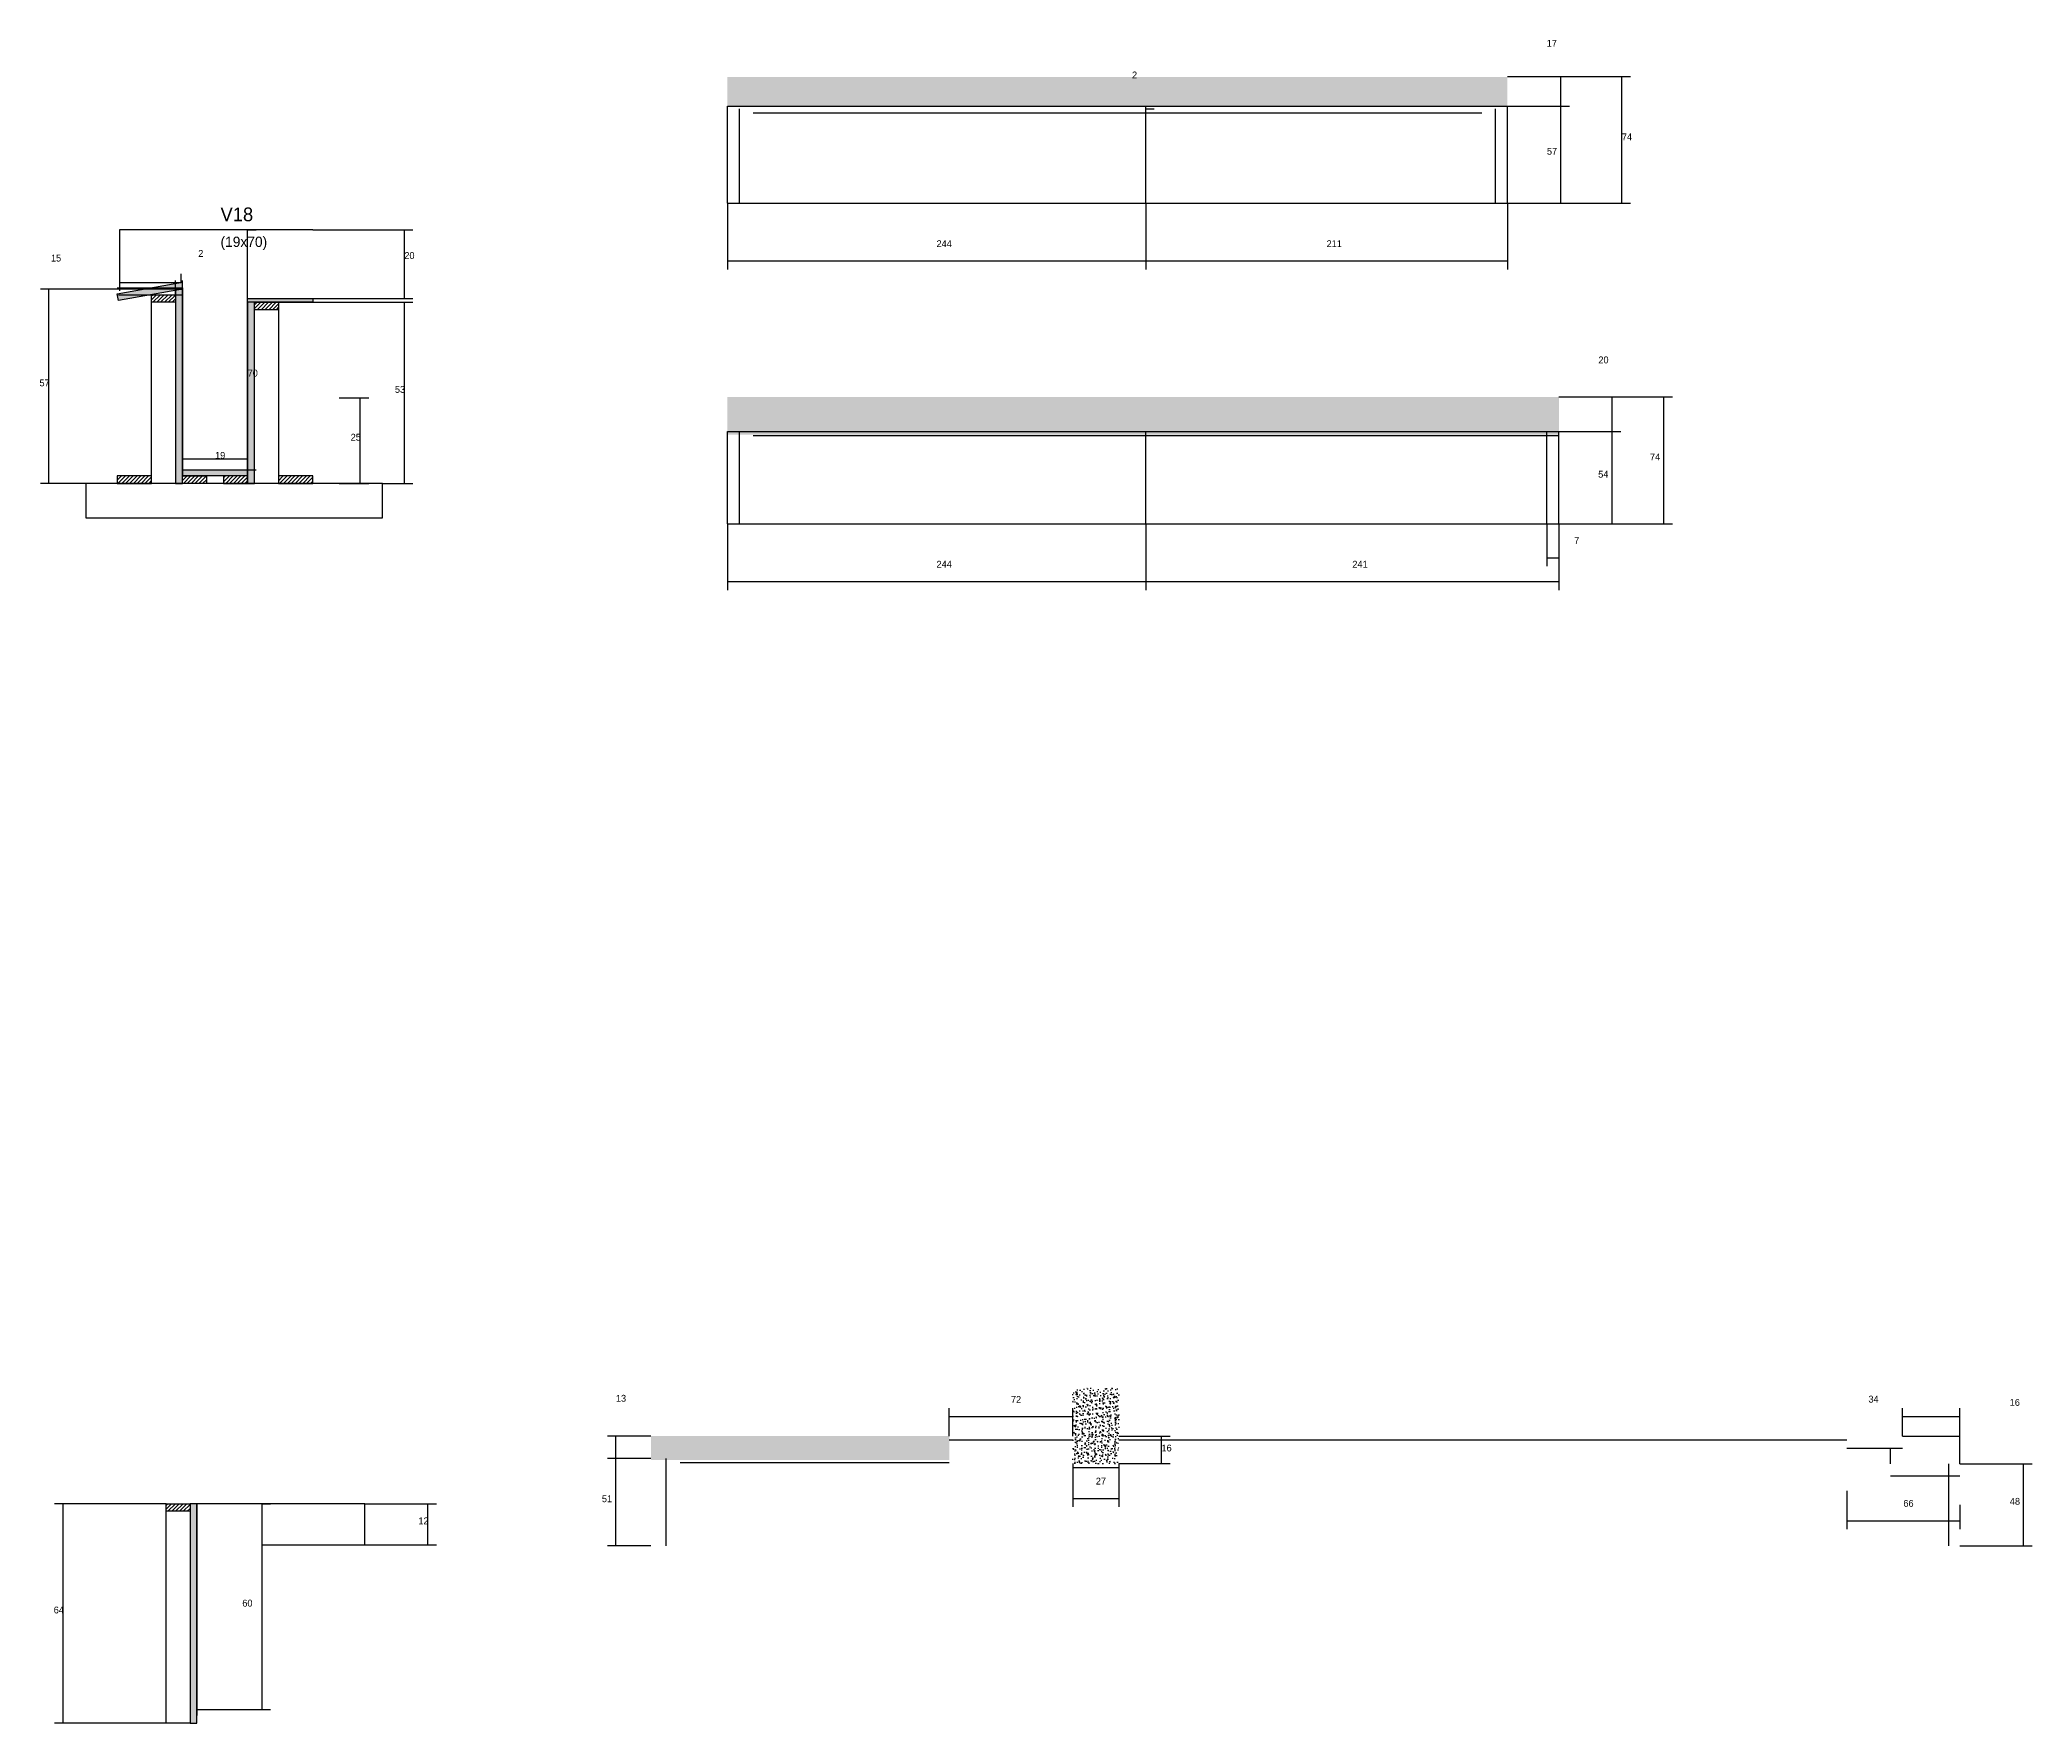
# Model space of a CAD drawing. Header units: metres. Extents: x 137287 to 143227, y 29598 to 30602.
# Drawn here: x 137287 to 138449, y 29598 to 30580 of the extents above; entities that cross this region are included whole.
import ezdxf

# ---------------------------------------------------------------- set-up
doc = ezdxf.new("R2010")
doc.units = ezdxf.units.M
for name, color, linetype in [('CONCRETO', 251, 'Continuous'), ('COTA', 241, 'Continuous'), ('Escoras', 2, 'Continuous'), ('Hachura', 253, 'Continuous'), ('Madeira', 126, 'Continuous'), ('Painéis', 200, 'Continuous'), ('SARR_2.2x7', 40, 'Continuous'), ('Texto Seção', 7, 'Continuous')]:
    doc.layers.add(name, color=color, linetype=linetype)

msp = doc.modelspace()

# ---------------------------------------------------------------- hatches: boundary and pattern name
at = {"layer": 'COTA'}
h = msp.add_hatch(dxfattribs=at)
h.set_pattern_fill('AR-CONC', scale=0.03)
h.paths.add_polyline_path([(137688, 30558.8), (137688, 30541.8), (137688, 30541.8), (138143, 30541.8), (138143, 30541.8), (138143, 30558.8), (138143, 30558.8), (137688, 30558.8)])
h = msp.add_hatch(dxfattribs=at)
h.set_pattern_fill('AR-CONC', scale=0.03)
h.paths.add_polyline_path([(137688, 30372.1), (137688, 30350.1), (137688, 30350.1), (138173, 30350.1), (138173, 30350.1), (138173, 30372.1), (138173, 30372.1), (137688, 30372.1)])
h = msp.add_hatch(dxfattribs=at)
h.set_pattern_fill('AR-CONC', scale=0.03)
h.paths.add_polyline_path([(137916.4, 29794), (137889.4, 29794), (137889.4, 29794), (137889.4, 29766), (137889.4, 29766), (137889.4, 29750), (137889.4, 29750), (137916.4, 29750), (137916.4, 29750), (137916.4, 29766), (137916.4, 29766), (137916.4, 29794)])
h = msp.add_hatch(dxfattribs=at)
h.set_pattern_fill('AR-CONC', scale=0.03)
h.paths.add_polyline_path([(137817.4, 29766), (137643.4, 29766), (137643.4, 29752), (137817.4, 29752)])
at = {"layer": 'Hachura'}
h = msp.add_hatch(color=8, dxfattribs=at)
h.dxf.hatch_style = 1
h.paths.add_polyline_path([(137370.2, 30435), (137370.2, 30439.1), (137370.2, 30439.1), (137332.1, 30432.3), (137332.1, 30432.3), (137332.8, 30428.4), (137332.8, 30428.4), (137370.2, 30435)])
h = msp.add_hatch(color=8, dxfattribs=at)
h.dxf.hatch_style = 1
h.paths.add_polyline_path([(137370.2, 30435), (137366.2, 30435), (137366.2, 30435), (137366.2, 30321.6), (137366.2, 30321.6), (137370.2, 30321.6), (137370.2, 30321.6), (137370.2, 30435)])
h = msp.add_hatch(dxfattribs=at)
h.set_pattern_fill('ANSI31', scale=0.5)
h.paths.add_polyline_path([(137352.2, 30431.7), (137352.2, 30427.3), (137366.2, 30427.3), (137366.2, 30431.7)])
h = msp.add_hatch(color=8, dxfattribs=at)
h.dxf.hatch_style = 1
h.paths.add_polyline_path([(137408.2, 30427.4), (137408.2, 30429.6), (137408.2, 30429.6), (137446.2, 30429.6), (137446.2, 30429.6), (137446.2, 30427.4), (137446.2, 30427.4), (137408.2, 30427.4)])
h = msp.add_hatch(color=8, dxfattribs=at)
h.dxf.hatch_style = 1
h.paths.add_polyline_path([(137412.2, 30427.4), (137408.2, 30427.4), (137408.2, 30427.4), (137408.2, 30321.6), (137408.2, 30321.6), (137412.2, 30321.6), (137412.2, 30321.6), (137412.2, 30427.4)])
h = msp.add_hatch(dxfattribs=at)
h.set_pattern_fill('ANSI31', scale=0.5)
h.paths.add_polyline_path([(137412.2, 30423), (137412.2, 30427.4), (137412.2, 30427.4), (137426.2, 30427.4), (137426.2, 30427.4), (137426.2, 30423), (137426.2, 30423), (137412.2, 30423)])
h = msp.add_hatch(color=8, dxfattribs=at)
h.dxf.hatch_style = 1
h.paths.add_polyline_path([(137370.2, 30326), (137370.2, 30329.6), (137370.2, 30329.6), (137408.2, 30329.6), (137408.2, 30329.6), (137408.2, 30326), (137408.2, 30326), (137370.2, 30326)])
h = msp.add_hatch(dxfattribs=at)
h.set_pattern_fill('ANSI31', scale=0.5)
h.paths.add_polyline_path([(137352.2, 30321.6), (137352.2, 30326), (137352.2, 30326), (137332.2, 30326), (137332.2, 30326), (137332.2, 30321.6), (137332.2, 30321.6), (137352.2, 30321.6)])
h = msp.add_hatch(dxfattribs=at)
h.set_pattern_fill('ANSI31', scale=0.5)
h.paths.add_polyline_path([(137370.2, 30321.6), (137370.2, 30326), (137370.2, 30326), (137384.2, 30326), (137384.2, 30326), (137384.2, 30321.6), (137384.2, 30321.6), (137370.2, 30321.6)])
h = msp.add_hatch(dxfattribs=at)
h.set_pattern_fill('ANSI31', scale=0.5)
h.paths.add_polyline_path([(137408.2, 30321.6), (137408.2, 30326), (137408.2, 30326), (137394.2, 30326), (137394.2, 30326), (137394.2, 30321.6), (137394.2, 30321.6), (137408.2, 30321.6)])
h = msp.add_hatch(dxfattribs=at)
h.set_pattern_fill('ANSI31', scale=0.5)
h.paths.add_polyline_path([(137446.2, 30321.6), (137446.2, 30326), (137446.2, 30326), (137426.2, 30326), (137426.2, 30326), (137426.2, 30321.6), (137426.2, 30321.6), (137446.2, 30321.6)])
h = msp.add_hatch(dxfattribs=at)
h.set_pattern_fill('ANSI31', scale=0.5)
h.paths.add_polyline_path([(137360.6, 29722.1), (137360.6, 29726.5), (137360.6, 29726.5), (137374.6, 29726.5), (137374.6, 29726.5), (137374.6, 29722.1), (137374.6, 29722.1), (137360.6, 29722.1)])
h = msp.add_hatch(color=8, dxfattribs=at)
h.dxf.hatch_style = 1
h.paths.add_polyline_path([(137378.6, 29726.5), (137374.6, 29726.5), (137374.6, 29726.5), (137374.6, 29598.5), (137374.6, 29598.5), (137378.6, 29598.5), (137378.6, 29598.5), (137378.6, 29726.5)])

# ---------------------------------------------------------------- linework, layer by layer
at = {"layer": 'CONCRETO'}
for points in [[(137446.2, 30469.6), (137408.2, 30469.6), (137408.2, 30469.6), (137408.2, 30469.6), (137408.2, 30469.6), (137370.2, 30469.6), (137333.5, 30469.6)], [(137370.2, 30435.8), (137370.2, 30326), (137370.2, 30326), (137370.2, 30329.6), (137408.2, 30329.6), (137408.2, 30422.4), (137408.2, 30422.4), (137408.2, 30429.6)]]:
    msp.add_lwpolyline(points, dxfattribs=at)
msp.add_lwpolyline([(137416.6, 29702.5), (137476.6, 29702.5), (137476.6, 29726.5), (137416.6, 29726.5), (137416.6, 29726.5), (137378.6, 29726.5), (137378.6, 29602.9), (137378.6, 29602.9), (137378.6, 29606.5), (137416.6, 29606.5)], close=True, dxfattribs=at)
at = {"layer": 'COTA'}
for p, q in [((138143, 30559.1), (138179.1, 30559.1)), ((138174.1, 30541.8), (138174.1, 30559.1)), ((137932, 30540.1), (137932, 30541.8)), ((137932, 30541.8), (137937, 30541.8)), ((137932, 30540.1), (137937, 30540.1)), ((138143, 30541.8), (138179.1, 30541.8)), ((138143, 30541.8), (138179.1, 30541.8)), ((138174.1, 30485.1), (138174.1, 30541.8)), ((137688, 30485.1), (137688, 30446.4)), ((137932, 30485.1), (137932, 30446.4)), ((137932, 30485.1), (137932, 30446.4)), ((138143, 30485.1), (138143, 30446.4)), ((138143, 30485.1), (138179.1, 30485.1)), ((137333.5, 30469.6), (137333.5, 30433.9)), ((137408.2, 30329.6), (137408.2, 30469.6)), ((137408.2, 30469.6), (137413.2, 30469.6)), ((137446.2, 30469.6), (137504.6, 30469.6)), ((137499.6, 30429.6), (137499.6, 30469.6)), ((137688, 30451.4), (137932, 30451.4)), ((137932, 30451.4), (138143, 30451.4)), ((137370.2, 30435), (137287.3, 30435)), ((137292.3, 30321.6), (137292.3, 30435)), ((137333.5, 30438.9), (137369.5, 30438.9)), ((137366.2, 30431.7), (137366.2, 30440)), ((137366.2, 30435), (137370.2, 30435)), ((137369.5, 30438.9), (137369.5, 30443.9)), ((137370.2, 30435), (137370.2, 30440)), ((137426.2, 30427.4), (137504.6, 30427.4)), ((137446.2, 30429.6), (137504.6, 30429.6)), ((137499.6, 30321.6), (137499.6, 30427.4)), ((137461.5, 30371.6), (137478.8, 30371.6)), ((137473.8, 30321.6), (137473.8, 30371.6)), ((138173, 30372.1), (138209.1, 30372.1)), ((138204.1, 30351.9), (138204.1, 30372.1)), ((138173, 30351.9), (138209.1, 30351.9)), ((138173, 30351.9), (138209.1, 30351.9)), ((138204.1, 30298.1), (138204.1, 30351.9)), ((137370.2, 30321.6), (137370.2, 30341)), ((137408.2, 30321.6), (137408.2, 30341)), ((137370.2, 30336), (137408.2, 30336)), ((137408.2, 30329.6), (137413.2, 30329.6)), ((137352.2, 30321.6), (137287.3, 30321.6)), ((137461.5, 30321.6), (137478.8, 30321.6)), ((137486.8, 30321.6), (137504.6, 30321.6)), ((137688, 30298.1), (137688, 30259.4)), ((137932, 30298.1), (137932, 30259.4)), ((137932, 30298.1), (137932, 30259.4)), ((138166, 30298.1), (138166, 30273.3)), ((138173, 30298.1), (138173, 30259.4)), ((138173, 30298.1), (138209.1, 30298.1)), ((138173, 30298.1), (138173, 30273.3)), ((138166, 30278.3), (138173, 30278.3)), ((137688, 30264.4), (137932, 30264.4)), ((137932, 30264.4), (138173, 30264.4)), ((137817.4, 29766), (137817.4, 29782.3)), ((137889.4, 29766), (137889.4, 29782.3)), ((138373.4, 29766), (138373.4, 29782.3)), ((138406.9, 29749.8), (138406.9, 29782.3)), ((137817.4, 29777.3), (137889.4, 29777.3)), ((138373.4, 29777.3), (138406.9, 29777.3)), ((138373.4, 29766), (138373.4, 29771)), ((138406.9, 29749.8), (138406.9, 29771)), ((137643.4, 29766), (137618, 29766)), ((137623, 29752.8), (137623, 29766)), ((137916.4, 29766), (137946.2, 29766)), ((137941.2, 29750), (137941.2, 29766)), ((138373.4, 29766), (138406.9, 29766)), ((137643.4, 29752.8), (137618, 29752.8)), ((137643.4, 29752.8), (137618, 29752.8)), ((137623, 29702), (137623, 29752.8)), ((137889.4, 29750), (137889.4, 29724.6)), ((137916.4, 29750), (137916.4, 29724.6)), ((137916.4, 29750), (137946.2, 29750)), ((138406.9, 29749.8), (138449, 29749.8)), ((138444, 29702), (138444, 29749.8)), ((137360.6, 29726.5), (137295.6, 29726.5)), ((137300.6, 29598.5), (137300.6, 29726.5)), ((137416.6, 29606.5), (137416.6, 29726.5)), ((137416.6, 29726.5), (137421.6, 29726.5)), ((137476.6, 29726.5), (137518.3, 29726.5)), ((137513.3, 29702.5), (137513.3, 29726.5)), ((137889.4, 29729.6), (137916.4, 29729.6)), ((138340.9, 29734), (138340.9, 29711.6)), ((138406.9, 29725.9), (138406.9, 29711.6)), ((138340.9, 29716.6), (138406.9, 29716.6)), ((137476.6, 29702.5), (137518.3, 29702.5)), ((137643.4, 29702), (137618, 29702)), ((138406.9, 29702), (138449, 29702)), ((137360.6, 29598.5), (137295.6, 29598.5)), ((137416.6, 29606.5), (137421.6, 29606.5))]:
    msp.add_line(p, q, dxfattribs=at)
at = {"layer": 'Escoras'}
for p, q in [((138143, 30559.1), (138214.7, 30559.1)), ((138209.7, 30485.1), (138209.7, 30559.1)), ((138143, 30485.1), (138214.7, 30485.1)), ((138173, 30372.1), (138239.2, 30372.1)), ((138234.2, 30298.1), (138234.2, 30372.1)), ((138173, 30298.1), (138239.2, 30298.1))]:
    msp.add_line(p, q, dxfattribs=at)
at = {"layer": 'Madeira'}
for points in [[(137352.2, 30427.3), (137352.2, 30431.7), (137366.2, 30431.7), (137366.2, 30427.3)], [(137352.2, 30431.7), (137366.2, 30431.7), (137366.2, 30321.6), (137352.2, 30321.6)], [(137412.2, 30423), (137412.2, 30427.4), (137426.2, 30427.4), (137426.2, 30423)], [(137412.2, 30427.4), (137426.2, 30427.4), (137426.2, 30321.6), (137412.2, 30321.6)], [(137313.9, 30301.6), (137486.8, 30301.6), (137486.8, 30321.6), (137313.9, 30321.6)], [(137352.2, 30321.6), (137352.2, 30326), (137332.2, 30326), (137332.2, 30321.6)], [(137370.2, 30321.6), (137370.2, 30326), (137384.2, 30326), (137384.2, 30321.6)], [(137408.2, 30321.6), (137408.2, 30326), (137394.2, 30326), (137394.2, 30321.6)], [(137446.2, 30321.6), (137446.2, 30326), (137426.2, 30326), (137426.2, 30321.6)], [(137360.6, 29722.1), (137360.6, 29726.5), (137374.6, 29726.5), (137374.6, 29722.1)], [(137360.6, 29726.5), (137374.6, 29726.5), (137374.6, 29598.5), (137360.6, 29598.5)]]:
    msp.add_lwpolyline(points, close=True, dxfattribs=at)
at = {"layer": 'Painéis'}
for p, q in [((137688, 30541.8), (138143, 30541.8)), ((137688, 30485.1), (137688, 30541.8)), ((137932, 30485.1), (137932, 30541.8)), ((138143, 30485.1), (138143, 30541.8)), ((137688, 30485.1), (138143, 30485.1)), ((137332.1, 30435.7), (137370.2, 30435.7)), ((137332.8, 30431.7), (137370.2, 30431.7)), ((137408.2, 30429.6), (137446.2, 30429.6)), ((137688, 30351.9), (138173, 30351.9)), ((137688, 30298.1), (137688, 30351.9)), ((137932, 30298.1), (137932, 30351.9)), ((138173, 30298.1), (138173, 30351.9)), ((137370.2, 30329.6), (137408.2, 30329.6)), ((137688, 30298.1), (138173, 30298.1))]:
    msp.add_line(p, q, dxfattribs=at)
msp.add_lwpolyline([(137370.2, 30435), (137332.8, 30428.4), (137332.1, 30432.3), (137370.2, 30439.1)], dxfattribs=at)
for points in [[(137370.2, 30435), (137366.2, 30435), (137366.2, 30321.6), (137370.2, 30321.6)], [(137408.2, 30427.4), (137408.2, 30429.6), (137446.2, 30429.6), (137446.2, 30427.4)], [(137412.2, 30427.4), (137408.2, 30427.4), (137408.2, 30321.6), (137412.2, 30321.6)], [(137370.2, 30326), (137370.2, 30329.6), (137408.2, 30329.6), (137408.2, 30326)], [(137378.6, 29726.5), (137374.6, 29726.5), (137374.6, 29598.5), (137378.6, 29598.5)]]:
    msp.add_lwpolyline(points, close=True, dxfattribs=at)
at = {"layer": 'SARR_2.2x7'}
for p, q in [((137688, 30485.1), (137688, 30540.1)), ((137695, 30485.1), (137695, 30540.1)), ((137703, 30537.9), (137932, 30537.9)), ((137932, 30537.9), (138128, 30537.9)), ((138136, 30485.1), (138136, 30540.1)), ((138143, 30485.1), (138143, 30540.1)), ((137688, 30485.1), (137695, 30485.1)), ((138136, 30485.1), (138143, 30485.1)), ((137688, 30351.9), (137695, 30351.9)), ((137688, 30298.1), (137688, 30351.9)), ((137695, 30298.1), (137695, 30351.9)), ((138166, 30351.9), (138173, 30351.9)), ((138166, 30298.1), (138166, 30351.9)), ((138173, 30298.1), (138173, 30351.9)), ((137703, 30349.7), (137932, 30349.7)), ((137932, 30349.7), (138173, 30349.7)), ((137688, 30298.1), (137695, 30298.1)), ((138166, 30298.1), (138173, 30298.1)), ((137817.4, 29763.8), (137889.4, 29763.8)), ((137916.4, 29763.8), (138162.9, 29763.8)), ((138162.9, 29763.8), (138340.9, 29763.8)), ((138340.9, 29759), (138373.4, 29759)), ((138366.4, 29749.8), (138366.4, 29759)), ((137652.4, 29702), (137652.4, 29752.8)), ((137660.4, 29750.6), (137817.4, 29750.6)), ((137889.4, 29747.7), (137916.4, 29747.7)), ((138400.4, 29702), (138400.4, 29749.8)), ((138366.4, 29742.8), (138406.9, 29742.8))]:
    msp.add_line(p, q, dxfattribs=at)

# ---------------------------------------------------------------- texts
at = {"layer": 'COTA'}
for s, p in [('17', (138165.9, 30576.4)), ('2', (137924, 30557.9)), ('57', (138166, 30513.4)), ('2', (137379.4, 30453.8)), ('20', (137499.6, 30452.6)), ('244', (137810, 30459.5)), ('211', (138037.5, 30459.5)), ('15', (137293.5, 30451.1)), ('70', (137408.2, 30384)), ('20', (138196, 30391.7)), ('57', (137286.8, 30378.3)), ('53', (137494.1, 30374.5)), ('19', (137389.2, 30336)), ('25', (137468.3, 30346.6)), ('54', (138195.9, 30325)), ('7', (138181.9, 30286.4)), ('244', (137810, 30272.5)), ('241', (138052.5, 30272.5)), ('13', (137623, 29786)), ('72', (137853.4, 29785.3)), ('34', (138353.5, 29785.5)), ('16', (138435.9, 29783.6)), ('16', (137941.2, 29757)), ('27', (137902.9, 29737.7)), ('51', (137614.8, 29727.4)), ('66', (138373.9, 29724.7)), ('48', (138436, 29725.9)), ('12', (137507.8, 29714.5)), ('64', (137295.1, 29662.5)), ('60', (137405.1, 29666.5))]:
    msp.add_text(s, height=4, dxfattribs=at).set_placement(p)
at = {"layer": 'Escoras'}
for p in [(138209.7, 30521.8), (138226.1, 30335.1)]:
    msp.add_text('74', height=4, dxfattribs=at).set_placement(p)
at = {"layer": 'Texto Seção'}
for s, height, p in [('V18', 8, (137392.4, 30474.6)), ('(19x70)', 6, (137392.4, 30459.6))]:
    msp.add_text(s, height=height, dxfattribs=at).set_placement(p)

doc.saveas('drawing.dxf')
